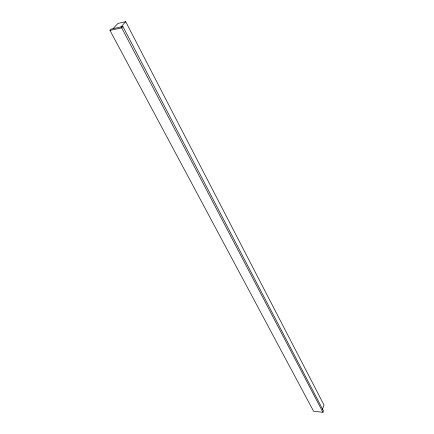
<?xml version="1.0" encoding="UTF-8"?>
<svg xmlns="http://www.w3.org/2000/svg" width="434" height="434" viewBox="0 0 434 434"><rect width="100%" height="100%" fill="white"/><g stroke="black" fill="none" stroke-linecap="round" stroke-linejoin="round"><path stroke-width="0.65" d="M322.934 412.3L323.466 410.879L122.898 26.523L111.191 29.083L109.976 30.402L313.614 411.28L322.934 412.3L121.694 27.852L122.898 26.523M322.375 409.463L324.024 405.085L125.703 21.7L117.929 23.431L113.122 28.66M120.929 26.957L125.703 21.7M109.976 30.402L121.694 27.852"/></g></svg>
